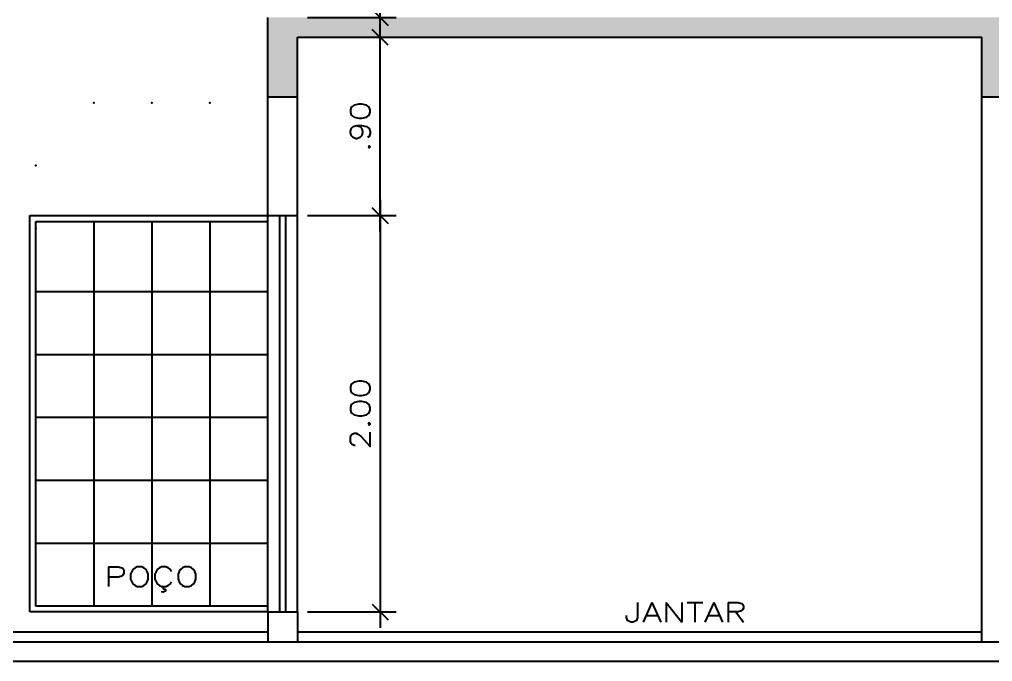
# Model space of a CAD drawing. Extents: x -6 to 123, y -41 to 65.
# Drawn here: x 30.014 to 34.92, y -0.537 to 2.703 of the extents above; entities that cross this region are included whole.
import ezdxf

# ---------------------------------------------------------------- set-up
doc = ezdxf.new("R2010")
doc.units = 0
doc.header["$MEASUREMENT"] = 0
doc.layers.get('0').update_dxf_attribs({"linetype": 'CONTINUOUS'})
doc.layers.get('DEFPOINTS').update_dxf_attribs({"linetype": 'CONTINUOUS'})
for name, color, linetype in [('CONCRETO', 2, 'CONTINUOUS'), ('CT', 1, 'CONTINUOUS'), ('JANELA', 2, 'CONTINUOUS'), ('LPISO', 250, 'CONTINUOUS'), ('PAREDE', 5, 'CONTINUOUS'), ('T1', 3, 'CONTINUOUS')]:
    doc.layers.add(name, color=color, linetype=linetype)
doc.styles.add('SIMPLEX', font='simplex.shx', dxfattribs={"width": 1.2})
doc.dimstyles.new('CT-50', dxfattribs={"dimtxt": 0.1, "dimasz": 0.08, "dimexe": 0.08, "dimexo": 0.05, "dimgap": 0.05, "dimtad": 1, "dimzin": 4, "dimdsep": 46, "dimtxsty": 'SIMPLEX', "dimblk1": 'OBLIQUE', "dimblk2": 'OBLIQUE', "dimsah": 1, "dimcen": 0.08, "dimdle": 0.08, "dimclrt": 3, "dimadec": 0, "dimazin": 0, "dimtfac": 1, "dimtmove": 0, "dimatfit": 3, "dimldrblk": 'OBLIQUE', "dimfxl": 1, "dimtolj": 1, "dimtzin": 4, "dimarcsym": 0})

# ---------------------------------------------------------------- blocks, each defined once
blk = doc.blocks.new('_OBLIQUE')
at = {"color": 0, "linetype": 'ByBlock'}
blk.add_line((-0.5, -0.5), (0.5, 0.5), dxfattribs=at)
blk = doc.blocks.new('*D84')
at = {"layer": 'CT', "color": 0, "lineweight": -2}
for p, q in [((31.8324, 1.793), (31.8324, -0.367)), ((31.4665, 1.713), (31.9124, 1.713)), ((31.4665, -0.287), (31.9124, -0.287))]:
    blk.add_line(p, q, dxfattribs=at)
at = {"layer": 'DEFPOINTS', "color": 0}
for p in [(31.4165, 1.713), (31.4165, -0.287), (31.8324, -0.287)]:
    blk.add_point(p, dxfattribs=at)
at = {"layer": 'CT', "color": 0, "lineweight": -2, "xscale": 0.08, "yscale": 0.08, "zscale": 0.08}
for p, rotation in [((31.8324, 1.713), 90), ((31.8324, -0.287), 270)]:
    blk.add_blockref('_OBLIQUE', p, dxfattribs=dict(at, rotation=rotation))
at = {"layer": 'CT', "color": 3, "insert": (31.7324, 0.713), "char_height": 0.1, "attachment_point": 5, "rotation": 90, "style": 'SIMPLEX'}
blk.add_mtext('\\A1;2.00', dxfattribs=at)
blk = doc.blocks.new('*D85')
at = {"layer": 'CT', "color": 0, "lineweight": -2}
for p, q in [((31.8324, 1.633), (31.8324, 2.693)), ((31.4665, 2.613), (31.9124, 2.613)), ((31.4665, 1.713), (31.9124, 1.713))]:
    blk.add_line(p, q, dxfattribs=at)
at = {"layer": 'DEFPOINTS', "color": 0}
for p in [(31.4165, 2.613), (31.8324, 2.613), (31.4165, 1.713)]:
    blk.add_point(p, dxfattribs=at)
at = {"layer": 'CT', "color": 0, "lineweight": -2, "xscale": 0.08, "yscale": 0.08, "zscale": 0.08}
for p, rotation in [((31.8324, 2.613), 90), ((31.8324, 1.713), 270)]:
    blk.add_blockref('_OBLIQUE', p, dxfattribs=dict(at, rotation=rotation))
at = {"layer": 'CT', "color": 3, "insert": (31.7324, 2.163), "char_height": 0.1, "attachment_point": 5, "rotation": 90, "style": 'SIMPLEX'}
blk.add_mtext('\\A1;.90', dxfattribs=at)
blk = doc.blocks.new('*D86')
at = {"layer": 'CT', "color": 0, "lineweight": -2}
for p, q in [((31.8324, 2.633), (31.8324, 3.943)), ((31.4665, 3.863), (31.9124, 3.863)), ((31.4665, 2.713), (31.9124, 2.713))]:
    blk.add_line(p, q, dxfattribs=at)
at = {"layer": 'DEFPOINTS', "color": 0}
for p in [(31.4165, 3.863), (31.8324, 3.863), (31.4165, 2.713)]:
    blk.add_point(p, dxfattribs=at)
at = {"layer": 'CT', "color": 0, "lineweight": -2, "xscale": 0.08, "yscale": 0.08, "zscale": 0.08}
for p, rotation in [((31.8324, 3.863), 90), ((31.8324, 2.713), 270)]:
    blk.add_blockref('_OBLIQUE', p, dxfattribs=dict(at, rotation=rotation))
at = {"layer": 'CT', "color": 3, "insert": (31.7324, 3.288), "char_height": 0.1, "attachment_point": 5, "rotation": 90, "style": 'SIMPLEX'}
blk.add_mtext('\\A1;1.15', dxfattribs=at)

msp = doc.modelspace()

# ---------------------------------------------------------------- hatches: boundary and pattern name
at = {"layer": 'CONCRETO'}
h = msp.add_hatch(dxfattribs=at)
h.set_pattern_fill('AR-CONC', color=256, scale=0.03, style=0)
h.set_pattern_definition([(50, (19.45669, 5.6359), (0.215178, -0.0188256), [0.0225, -0.2475]), (355, (19.4567, 5.6359), (-0.0416254, 0.2256576), [0.018, -0.198]), (100.4514, (19.47462, 5.63433), (0.1735528, 0.2068319), [0.019122, -0.2103426]), (46.1842, (19.4567, 5.6959), (0.3201723, -0.0496557), [0.03375, -0.37125]), (96.6356, (19.48337, 5.69176), (0.280399, 0.2922354), [0.028683, -0.315514]), (351.1842, (19.4567, 5.6959), (0.2803986, 0.2922356), [0.027, -0.297]), (21, (19.48669, 5.6809), (0.1790721, -0.1207857), [0.0225, -0.2475]), (326, (19.4867, 5.6809), (0.0729946, 0.217545), [0.018, -0.198]), (71.4514, (19.50161, 5.67083), (0.2520668, 0.0967591), [0.019122, -0.2103426]), (37.5, (19.45669, 5.6359), (0.00364796, 0.09986816), [0, -0.1956, 0, -0.201, 0, -0.19875]), (7.5, (19.45669, 5.6359), (0.07892086, 0.1183235), [0, -0.1146, 0, -0.1911, 0, -0.07575]), (327.5, (19.38979, 5.6359), (0.16014673, -0.00676646), [0, -0.075, 0, -0.234, 0, -0.3105]), (317.5, (19.35979, 5.6359), (0.1749559, 0.0300315), [0, -0.0975, 0, -0.1554, 0, -0.2205])])
h.paths.add_polyline_path([(34.8665, 2.613), (34.8665, 2.313), (35.0165, 2.313), (35.0165, 2.613), (38.07, 2.613), (38.07, 2.713), (31.2665, 2.713), (31.2665, 2.313), (31.4165, 2.313), (31.4165, 2.613)])

# ---------------------------------------------------------------- linework, layer by layer
at = {"layer": 'CT'}
for p in [(30.389, 2.283), (30.6815, 2.283), (30.974, 2.283), (30.0965, 1.9655), (30.0965, 1.648), (30.0965, 1.3305), (30.0965, 1.013), (30.0965, 0.6955), (30.0965, 0.378), (30.0965, 0.0605)]:
    msp.add_point(p, dxfattribs=at)
at = {"layer": 'JANELA'}
for p, q in [((31.2665, -0.287), (31.2665, 1.713)), ((31.3265, -0.287), (31.3265, 1.713)), ((31.3565, -0.287), (31.3565, 1.713)), ((31.4165, -0.287), (31.4165, 1.713))]:
    msp.add_line(p, q, dxfattribs=at)
at = {"layer": 'LPISO'}
for p, q in [((30.0665, -0.287), (30.0665, 1.713)), ((30.0665, 1.713), (31.2665, 1.713)), ((30.0965, -0.257), (30.0965, 1.683)), ((30.0965, 1.683), (31.2665, 1.683)), ((30.389, 1.683), (30.389, -0.257)), ((30.6815, 1.683), (30.6815, -0.257)), ((30.974, 1.683), (30.974, -0.257)), ((30.0965, 1.3305), (31.2665, 1.3305)), ((30.0965, 1.013), (31.2665, 1.013)), ((30.0965, 0.6955), (31.2665, 0.6955)), ((30.0965, 0.378), (31.2665, 0.378)), ((30.0965, 0.0605), (31.2665, 0.0605)), ((31.2665, -0.287), (30.0665, -0.287)), ((31.2665, -0.257), (30.0965, -0.257)), ((29.7665, -0.387), (31.2665, -0.387)), ((31.4165, -0.387), (34.8665, -0.387))]:
    msp.add_line(p, q, dxfattribs=at)
at = {"layer": 'PAREDE'}
for p, q in [((31.2665, 1.713), (31.2665, 2.713)), ((31.4165, 2.613), (34.8665, 2.613)), ((31.4165, 1.713), (31.4165, 2.613)), ((34.8665, -0.437), (34.8665, 2.613)), ((31.2665, 2.313), (31.4165, 2.313)), ((34.8665, 2.313), (35.0165, 2.313)), ((31.2665, 1.713), (31.4165, 1.713)), ((31.2665, -0.287), (31.4165, -0.287)), ((31.2665, -0.287), (31.2665, -0.437)), ((31.4165, -0.287), (31.4165, -0.437)), ((23.4665, -0.437), (43.6665, -0.437)), ((44.6665, -0.537), (21.9665, -0.537))]:
    msp.add_line(p, q, dxfattribs=at)

# ---------------------------------------------------------------- texts
at = {"layer": 'T1', "style": 'SIMPLEX', "width": 1.3}
for s, p in [('POÇO', (30.4407, -0.1588)), ('JANTAR', (33.0633, -0.3387))]:
    msp.add_text(s, height=0.1, dxfattribs=at).set_placement(p)

# ---------------------------------------------------------------- dimensions: what is measured, and where the dimension line sits
at = {"layer": 'CT'}
for base, p1, p2, picture, middle in [((31.8324, 3.863), (31.4165, 2.713), (31.4165, 3.863), '*D86', (31.7324, 3.288)), ((31.8324, 2.613), (31.4165, 1.713), (31.4165, 2.613), '*D85', (31.7324, 2.163)), ((31.8324, -0.287), (31.4165, 1.713), (31.4165, -0.287), '*D84', (31.7324, 0.713))]:
    dim = msp.add_linear_dim(base=base, p1=p1, p2=p2, angle=90, dimstyle='CT-50', dxfattribs=at)
    dim.commit()
    dim.dimension.update_dxf_attribs({"geometry": picture, "text_midpoint": middle})

doc.saveas('drawing.dxf')
